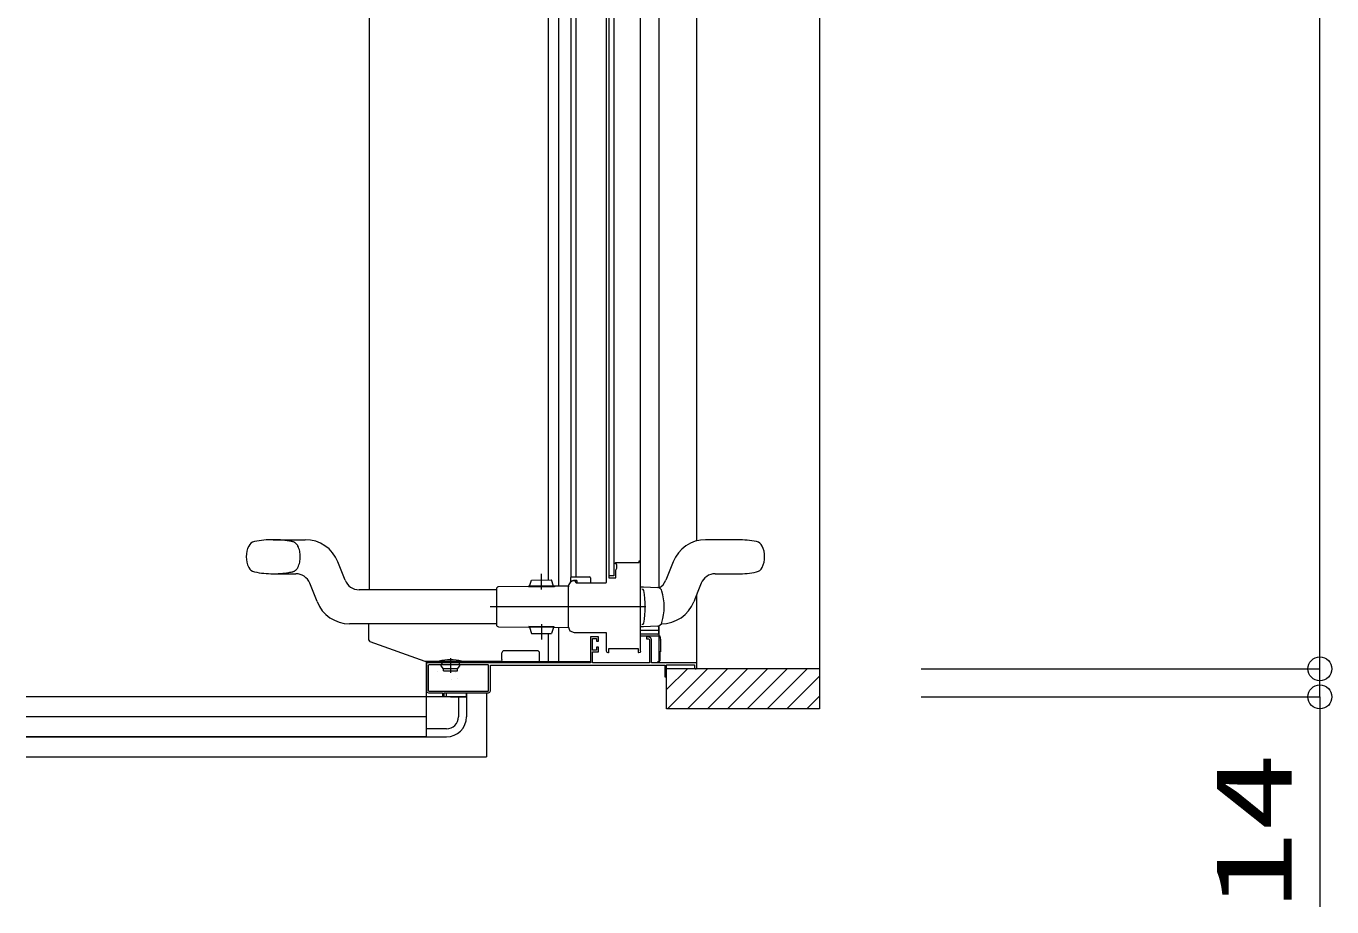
# Model space of a CAD drawing. Units: millimetres on the paper. Extents: x -305 to 305, y -152 to 152.
# Drawn here: x -83.43 to -50.81, y 4.83 to 26.83 of the extents above; entities that cross this region are included whole.
import ezdxf
from ezdxf.enums import TextEntityAlignment as Align

# ---------------------------------------------------------------- set-up
doc = ezdxf.new("R2010")
doc.units = ezdxf.units.MM
for name, pattern in [('DASHED2', [3, 2, -1]), ('LONG_CHAIN', [21, 18, -1, 1, -1]), ('LONG_DOUBLE_CHAIN', [21.8, 18, -1, 0.6, -0.6, 0.6, -1])]:
    doc.linetypes.add(name, pattern=pattern)
doc.layers.add('0-0_0', color=7, linetype='Continuous', lineweight=9)
doc.layers.add('0-1_VIEW0001', color=7, linetype='Continuous', lineweight=9)
doc.styles.add('ＭＳ ゴシック', font='')
doc.styles.get('ＭＳ ゴシック').set_extended_font_data('MS Gothic')

# ---------------------------------------------------------------- blocks, each defined once
blk = doc.blocks.new('_ORIGIN')
at = {"layer": '0-0_0'}
blk.add_line((0, 0), (-1, 0), dxfattribs=at)
blk.add_circle((0, 0), 0.5, dxfattribs=at)

msp = doc.modelspace()

# ---------------------------------------------------------------- linework, layer by layer
at = {"layer": '0-0_0'}
for p, q in [((-51.114, 11.374), (-51.114, 68.669)), ((-51.114, 11.374), (-51.114, 11.974)), ((-61.074, 10.774), (-51.114, 10.774)), ((-61.074, 10.774), (-51.114, 10.774)), ((-51.114, 10.074), (-51.114, 10.774)), ((-61.074, 10.074), (-51.114, 10.074)), ((-51.114, 10.074), (-51.114, 4.826)), ((-51.114, 9.474), (-51.114, 8.874))]:
    msp.add_line(p, q, dxfattribs=at)
at = {"layer": '0-1_VIEW0001'}
for p, q in [((-63.614, 70.249), (-63.614, 9.774)), ((-67.624, 69.074), (-67.624, 12.794)), ((-66.684, 69.074), (-66.684, 13.969)), ((-68.084, 11.214), (-68.084, 31.899)), ((-68.934, 12.939), (-68.934, 31.199)), ((-68.879, 30.379), (-68.879, 13.044)), ((-68.754, 30.329), (-68.754, 13.094)), ((-69.689, 13.074), (-69.689, 29.102)), ((-65.659, 13.999), (-66.458, 13.999)), ((-68.719, 13.404), (-68.719, 13.405)), ((-68.717, 13.412), (-68.709, 13.426)), ((-68.704, 13.394), (-68.709, 13.394)), ((-67.272, 13.446), (-67.454, 12.986)), ((-69.337, 13.049), (-69.337, 12.924)), ((-68.754, 13.094), (-68.879, 13.094)), ((-68.699, 13.054), (-68.699, 13.234)), ((-68.696, 13.253), (-68.68, 13.291)), ((-68.679, 13.297), (-68.679, 13.369)), ((-66.221, 13.149), (-65.659, 13.149)), ((-69.709, 12.959), (-69.709, 12.939)), ((-69.694, 12.924), (-68.949, 12.924)), ((-69.674, 12.984), (-69.674, 12.924)), ((-68.879, 13.044), (-68.709, 13.044)), ((-68.084, 12.824), (-68.009, 12.824)), ((-68.009, 12.824), (-67.662, 12.806)), ((-66.569, 12.912), (-66.65, 12.709)), ((-67.549, 12.714), (-67.548, 12.715)), ((-66.682, 10.774), (-66.682, 12.627)), ((-68.009, 11.824), (-68.084, 11.824)), ((-67.662, 11.842), (-68.009, 11.824)), ((-67.637, 11.846), (-67.637, 11.744)), ((-67.624, 11.85), (-67.624, 10.949)), ((-68.934, 11.214), (-68.934, 11.674)), ((-68.929, 11.644), (-68.929, 11.644)), ((-67.649, 11.644), (-68.084, 11.644)), ((-68.084, 11.596), (-67.604, 11.596)), ((-67.859, 11.499), (-67.859, 10.924)), ((-67.604, 11.596), (-67.585, 11.499)), ((-67.584, 11.494), (-67.584, 11.196)), ((-71.546, 11.009), (-71.546, 11.174)), ((-70.659, 11.224), (-71.496, 11.224)), ((-70.609, 10.946), (-70.609, 11.174)), ((-69.284, 11.199), (-69.134, 11.199)), ((-67.604, 11.196), (-67.604, 10.971)), ((-67.584, 11.196), (-67.604, 11.196)), ((-71.586, 10.959), (-73.469, 10.959)), ((-73.434, 9.074), (-73.434, 10.959)), ((-73.434, 10.959), (-73.434, 10.224)), ((-73.389, 10.859), (-73.389, 10.234)), ((-71.894, 10.874), (-73.374, 10.874)), ((-73.134, 10.961), (-73.134, 10.949)), ((-73.134, 10.924), (-73.134, 10.944)), ((-73.009, 10.774), (-73.069, 10.852)), ((-73.052, 10.909), (-73.052, 10.889)), ((-72.659, 10.774), (-73.009, 10.774)), ((-73.009, 10.724), (-73.009, 10.774)), ((-72.659, 10.774), (-72.6, 10.852)), ((-72.659, 10.724), (-72.659, 10.774)), ((-72.617, 10.909), (-72.617, 10.889)), ((-72.534, 10.924), (-72.534, 10.944)), ((-71.879, 10.234), (-71.879, 10.859)), ((-69.334, 10.946), (-71.606, 10.946)), ((-67.629, 10.946), (-67.664, 10.946)), ((-67.434, 9.774), (-67.434, 10.874)), ((-67.434, 10.874), (-66.734, 10.874)), ((-67.434, 10.589), (-67.434, 10.859)), ((-63.614, 10.774), (-67.434, 10.774)), ((-66.914, 10.774), (-67.434, 10.254)), ((-66.414, 10.774), (-67.414, 9.774)), ((-65.914, 10.774), (-66.914, 9.774)), ((-66.734, 10.874), (-66.734, 10.774)), ((-66.719, 10.774), (-66.699, 10.774)), ((-65.414, 10.774), (-66.414, 9.774)), ((-64.914, 10.774), (-65.914, 9.774)), ((-64.419, 10.774), (-65.419, 9.774)), ((-63.924, 10.774), (-64.924, 9.774)), ((-73.009, 10.724), (-72.659, 10.724)), ((-63.614, 10.589), (-64.429, 9.774)), ((-73.384, 10.174), (-73.034, 10.174)), ((-73.374, 10.219), (-71.894, 10.219)), ((-73.034, 10.174), (-73.034, 10.099)), ((-72.994, 10.174), (-71.884, 10.174)), ((-72.934, 10.074), (-72.934, 10.174)), ((-72.434, 10.074), (-72.434, 10.174)), ((-72.434, 10.174), (-72.434, 10.074)), ((-72.434, 10.074), (-83.434, 10.074)), ((-72.834, 10.074), (-72.434, 10.074)), ((-72.634, 10.074), (-72.634, 9.574)), ((-72.434, 10.074), (-72.434, 9.574)), ((-63.614, 10.094), (-63.934, 9.774)), ((-73.434, 9.574), (-83.434, 9.574)), ((-73.434, 9.074), (-73.434, 9.474)), ((-63.614, 9.774), (-67.434, 9.774)), ((-72.934, 9.274), (-73.434, 9.274)), ((-73.434, 9.074), (-83.434, 9.074)), ((-83.434, 9.074), (-73.434, 9.074)), ((-73.434, 9.074), (-72.934, 9.074))]:
    msp.add_line(p, q, dxfattribs=at)
at = {"layer": '0-1_VIEW0001', "color": 5}
for p, q in [((-70.384, 12.995), (-70.384, 49.189)), ((-74.859, 12.75), (-74.859, 48.189)), ((-70.134, 29.849), (-70.134, 12.837)), ((-69.829, 29.849), (-69.829, 13.068)), ((-77.259, 14), (-76.46, 14)), ((-75.464, 12.987), (-75.646, 13.447)), ((-77.259, 13.15), (-76.698, 13.15)), ((-69.837, 13.049), (-69.837, 12.947)), ((-69.814, 13.074), (-69.359, 13.074)), ((-76.167, 12.453), (-76.349, 12.913)), ((-71.684, 12.75), (-75.116, 12.75)), ((-71.684, 12.774), (-71.684, 11.874)), ((-70.884, 12.831), (-71.634, 12.824)), ((-70.234, 12.842), (-70.884, 12.836)), ((-70.884, 12.836), (-70.884, 12.82)), ((-70.234, 12.826), (-70.884, 12.82)), ((-70.859, 12.836), (-70.811, 12.991)), ((-70.811, 12.991), (-70.311, 12.996)), ((-70.259, 12.841), (-70.311, 12.996)), ((-70.234, 12.842), (-70.234, 12.826)), ((-69.884, 12.84), (-70.234, 12.837)), ((-69.884, 11.824), (-69.884, 12.825)), ((-69.674, 12.984), (-69.734, 12.984)), ((-69.734, 12.974), (-69.724, 12.974)), ((-66.65, 12.71), (-66.751, 12.452)), ((-71.684, 11.9), (-75.353, 11.9)), ((-74.869, 11.494), (-74.869, 11.9)), ((-71.634, 11.824), (-70.877, 11.818)), ((-70.242, 11.823), (-70.877, 11.828)), ((-70.877, 11.828), (-70.877, 11.813)), ((-70.242, 11.807), (-70.877, 11.813)), ((-70.859, 11.813), (-70.811, 11.657)), ((-70.259, 11.807), (-70.311, 11.653)), ((-70.242, 11.807), (-70.242, 11.823)), ((-70.242, 11.812), (-69.884, 11.809)), ((-70.134, 11.811), (-70.134, 10.946)), ((-69.884, 11.825), (-69.884, 11.824)), ((-73.469, 10.959), (-74.836, 11.447)), ((-70.811, 11.657), (-70.311, 11.653)), ((-70.384, 10.946), (-70.384, 11.653)), ((-68.934, 11.674), (-69.734, 11.674))]:
    msp.add_line(p, q, dxfattribs=at)
at = {"layer": '0-1_VIEW0001', "color": 5, "linetype": 'LONG_CHAIN'}
for p, q in [((-70.559, 12.755), (-70.562, 13.144)), ((-67.953, 12.324), (-71.845, 12.324)), ((-67.953, 12.324), (-71.845, 12.324)), ((-67.953, 12.324), (-71.672, 12.324)), ((-67.953, 12.324), (-71.672, 12.324)), ((-70.559, 11.893), (-70.562, 11.505))]:
    msp.add_line(p, q, dxfattribs=at)
at = {"layer": '0-1_VIEW0001', "linetype": 'LONG_DOUBLE_CHAIN'}
for p, q in [((-72.834, 11.044), (-72.834, 10.675)), ((-71.934, 10.174), (-71.934, 8.574)), ((-83.434, 8.574), (-71.934, 8.574))]:
    msp.add_line(p, q, dxfattribs=at)
at = {"layer": '0-1_VIEW0001', "color": 2}
for p, q in [((-73.157, 10.717), (-73.157, 10.718)), ((-72.797, 10.503), (-72.797, 10.503)), ((-72.715, 10.672), (-72.715, 10.673)), ((-72.666, 10.535), (-72.666, 10.536))]:
    msp.add_line(p, q, dxfattribs=at)
at = {"layer": '0-1_VIEW0001'}
for points in [[(-68.719, 13.405), (-68.719, 13.409), (-68.717, 13.412)], [(-68.709, 13.394), (-68.716, 13.397), (-68.719, 13.404)], [(-68.709, 13.426), (-68.703, 13.432), (-68.696, 13.434)], [(-68.679, 13.369), (-68.687, 13.386), (-68.704, 13.394)], [(-68.696, 13.434), (-68.119, 13.434), (-68.119, 13.474), (-68.084, 13.474)], [(-68.709, 13.044), (-68.702, 13.047), (-68.699, 13.054)], [(-68.699, 13.234), (-68.698, 13.244), (-68.696, 13.253)], [(-68.68, 13.291), (-68.679, 13.294), (-68.679, 13.297)], [(-69.709, 12.939), (-69.705, 12.928), (-69.694, 12.924)], [(-68.949, 12.924), (-68.939, 12.928), (-68.934, 12.939)], [(-68.084, 11.744), (-67.634, 11.744), (-67.634, 11.659)], [(-69.134, 11.199), (-69.134, 11.319), (-69.184, 11.319), (-69.184, 11.244), (-69.284, 11.244), (-69.284, 11.529), (-69.184, 11.529), (-69.184, 11.469), (-69.134, 11.469), (-69.134, 11.574), (-69.334, 11.574), (-69.334, 10.924), (-73.434, 10.924)], [(-67.884, 11.574), (-67.934, 11.574), (-67.934, 11.524), (-67.884, 11.524)], [(-67.809, 11.499), (-67.831, 11.552), (-67.884, 11.574)], [(-67.884, 11.524), (-67.867, 11.516), (-67.859, 11.499)], [(-66.682, 10.924), (-67.809, 10.924), (-67.809, 11.499)], [(-67.859, 10.924), (-69.284, 10.924), (-69.284, 11.199)], [(-68.884, 11.184), (-68.887, 11.177), (-68.894, 11.174), (-68.922, 11.185), (-68.934, 11.214)], [(-68.134, 11.184), (-68.134, 11.274), (-68.884, 11.274), (-68.884, 11.184)], [(-68.084, 11.214), (-68.096, 11.185), (-68.124, 11.174), (-68.131, 11.177), (-68.134, 11.184)], [(-71.834, 10.224), (-71.834, 10.869), (-67.474, 10.869), (-67.474, 10.574), (-67.434, 10.574)], [(-71.546, 11.009), (-71.546, 11.006), (-71.546, 10.999), (-71.549, 10.988), (-71.555, 10.976), (-71.563, 10.967), (-71.574, 10.96), (-71.582, 10.959), (-71.586, 10.959)], [(-73.434, 10.224), (-73.42, 10.188), (-73.384, 10.174)], [(-73.034, 10.099), (-72.994, 10.099), (-72.994, 10.174)], [(-71.884, 10.174), (-71.849, 10.188), (-71.834, 10.224)]]:
    msp.add_lwpolyline(points, dxfattribs=at)
at = {"layer": '0-1_VIEW0001', "color": 5}
for points in [[(-69.724, 12.974), (-69.714, 12.969), (-69.709, 12.959)], [(-69.734, 11.674), (-69.84, 11.718), (-69.884, 11.824)]]:
    msp.add_lwpolyline(points, dxfattribs=at)
for centre, radius, start, end in [((-77.309, 13.575), 0.625, 154.66, 205.34), ((-77.693, 13.757), 0.2, 101.3412, 154.66), ((-77.259, 11.592), 2.408, 90, 101.3412), ((-76.46, 13.125), 0.875, 21.6036, 90), ((-77.693, 13.393), 0.2, 205.34, 258.6588), ((-77.259, 15.557), 2.408, 258.6588, 270), ((-76.698, 12.775), 0.375, 21.6036, 90), ((-69.812, 13.049), 0.025, 90, 180), ((-69.812, 13.049), 0.025, 90, 180), ((-75.116, 13.125), 0.375, 201.6036, 270), ((-71.634, 12.774), 0.05, 90, 180), ((-69.734, 12.824), 0.15, 90, 180.452), ((-69.734, 12.824), 0.16, 90, 129.8384), ((-68.05, 12.72), 0.0485, 12.6556, 92.4972), ((-70.288, 12.324), 2.321, 349.9146, 10.0854), ((-75.353, 12.775), 0.875, 201.6036, 270), ((-67.565, 12.774), 0.875, 270, 338.3964), ((-71.634, 11.874), 0.05, 180, 270), ((-68.05, 11.928), 0.0485, 267.5028, 347.3444), ((-74.819, 11.494), 0.05, 180, 250.3462)]:
    msp.add_arc(centre, radius, start, end, dxfattribs=at)
at = {"layer": '0-1_VIEW0001', "color": 5, "linetype": 'DASHED2'}
for centre, radius, start, end in [((-77.259, 11.592), 2.408, 78.6588, 90), ((-76.825, 13.757), 0.2, 25.34, 78.6588), ((-77.209, 13.575), 0.625, 334.66, 25.34), ((-77.259, 15.557), 2.408, 270, 281.3412), ((-76.825, 13.393), 0.2, 281.3412, 334.66)]:
    msp.add_arc(centre, radius, start, end, dxfattribs=at)
at = {"layer": '0-1_VIEW0001'}
for centre, radius, start, end in [((-66.458, 13.124), 0.875, 90, 158.3964), ((-65.659, 11.591), 2.408, 78.6588, 90), ((-65.225, 13.756), 0.2, 25.34, 78.6588), ((-65.609, 13.574), 0.625, 334.66, 25.34), ((-69.362, 13.049), 0.025, 0, 90), ((-69.362, 13.049), 0.025, 0, 90), ((-66.221, 12.774), 0.375, 90, 158.3964), ((-65.659, 15.556), 2.408, 270, 281.3412), ((-65.225, 13.392), 0.2, 281.3412, 334.66), ((-67.669, 12.681), 0.125, 15.9428, 86.999), ((-67.803, 13.124), 0.375, 299.104, 338.3964), ((-68.915, 12.324), 1.421, 344.017, 15.9811), ((-67.669, 11.967), 0.125, 273.0011, 344.0538), ((-67.649, 11.659), 0.015, 270, 0), ((-67.609, 11.494), 0.025, 0, 11.3099), ((-71.496, 11.174), 0.05, 90, 180), ((-70.659, 11.174), 0.05, 0, 90), ((-73.374, 10.859), 0.015, 90, 180), ((-73.109, 10.944), 0.025, 102.424, 180), ((-72.834, 9.695), 1.303, 77.576, 102.424), ((-73.057, 10.861), 0.015, 109.4712, 217.1609), ((-73.067, 10.909), 0.015, 0, 90), ((-73.067, 10.889), 0.015, 289.4712, 0), ((-72.602, 10.909), 0.015, 90, 180), ((-72.602, 10.889), 0.015, 180, 250.5288), ((-72.612, 10.861), 0.015, 322.8392, 70.5288), ((-72.559, 10.944), 0.025, 0, 77.576), ((-71.894, 10.859), 0.015, 0, 90), ((-67.629, 10.971), 0.025, 270, 0), ((-73.374, 10.234), 0.015, 180, 270), ((-71.894, 10.234), 0.015, 270, 0), ((-72.934, 9.574), 0.5, 270, 0), ((-72.934, 9.574), 0.3, 270, 0)]:
    msp.add_arc(centre, radius, start, end, dxfattribs=at)
at = {"layer": '0-1_VIEW0001', "color": 2}
msp.add_arc((-70.288, 12.324), 2.321, 349.9146, 10.0854, dxfattribs=at)

# ---------------------------------------------------------------- block references
at = {"layer": '0-0_0', "xscale": 0.6, "yscale": 0.6}
for p, rotation in [((-51.114, 10.774), 270), ((-51.114, 10.774), 270), ((-51.114, 10.074), 90)]:
    msp.add_blockref('_ORIGIN', p, dxfattribs=dict(at, rotation=rotation))

# ---------------------------------------------------------------- texts
at = {"layer": '0-0_0', "style": 'ＭＳ ゴシック', "width": 1.5}
msp.add_text('14', height=1.921, rotation=90, dxfattribs=at).set_placement((-51.244, 4.755), align=Align.BOTTOM_LEFT)

doc.saveas('drawing.dxf')
